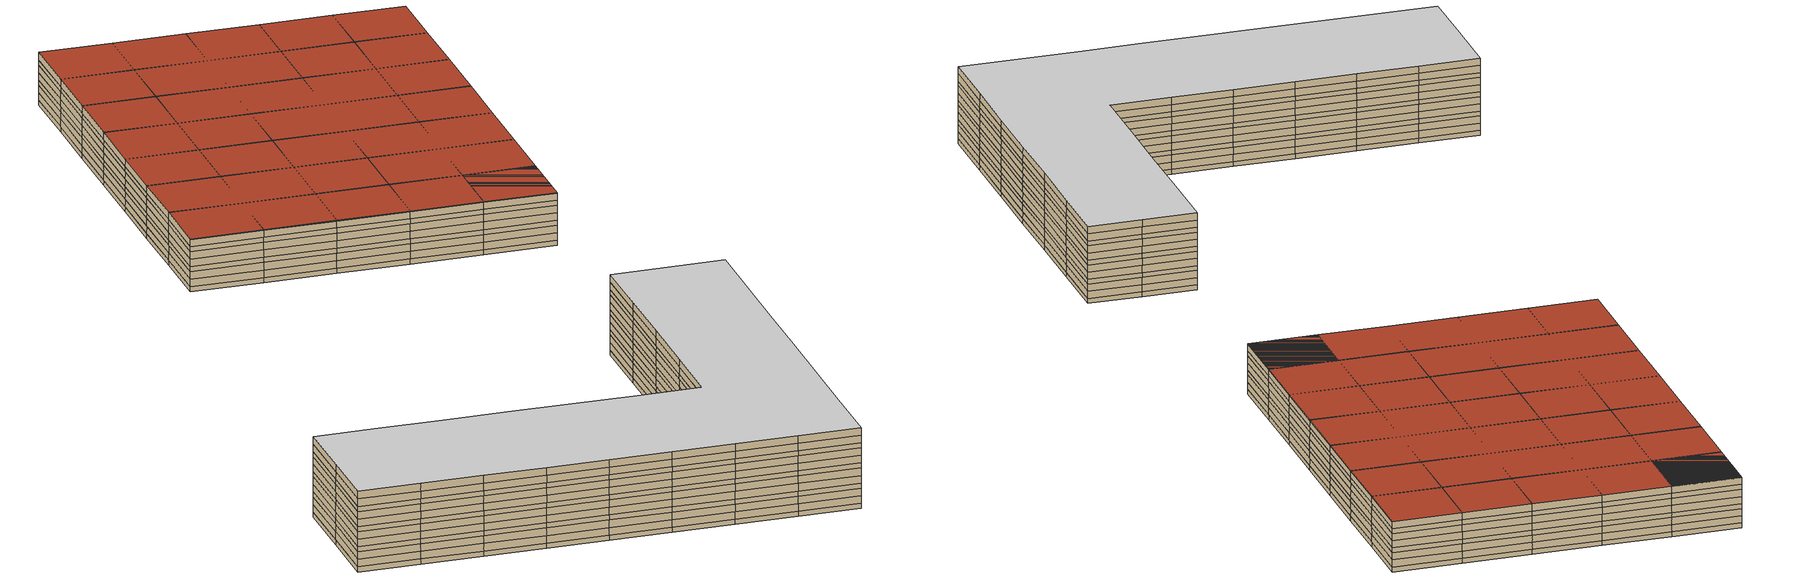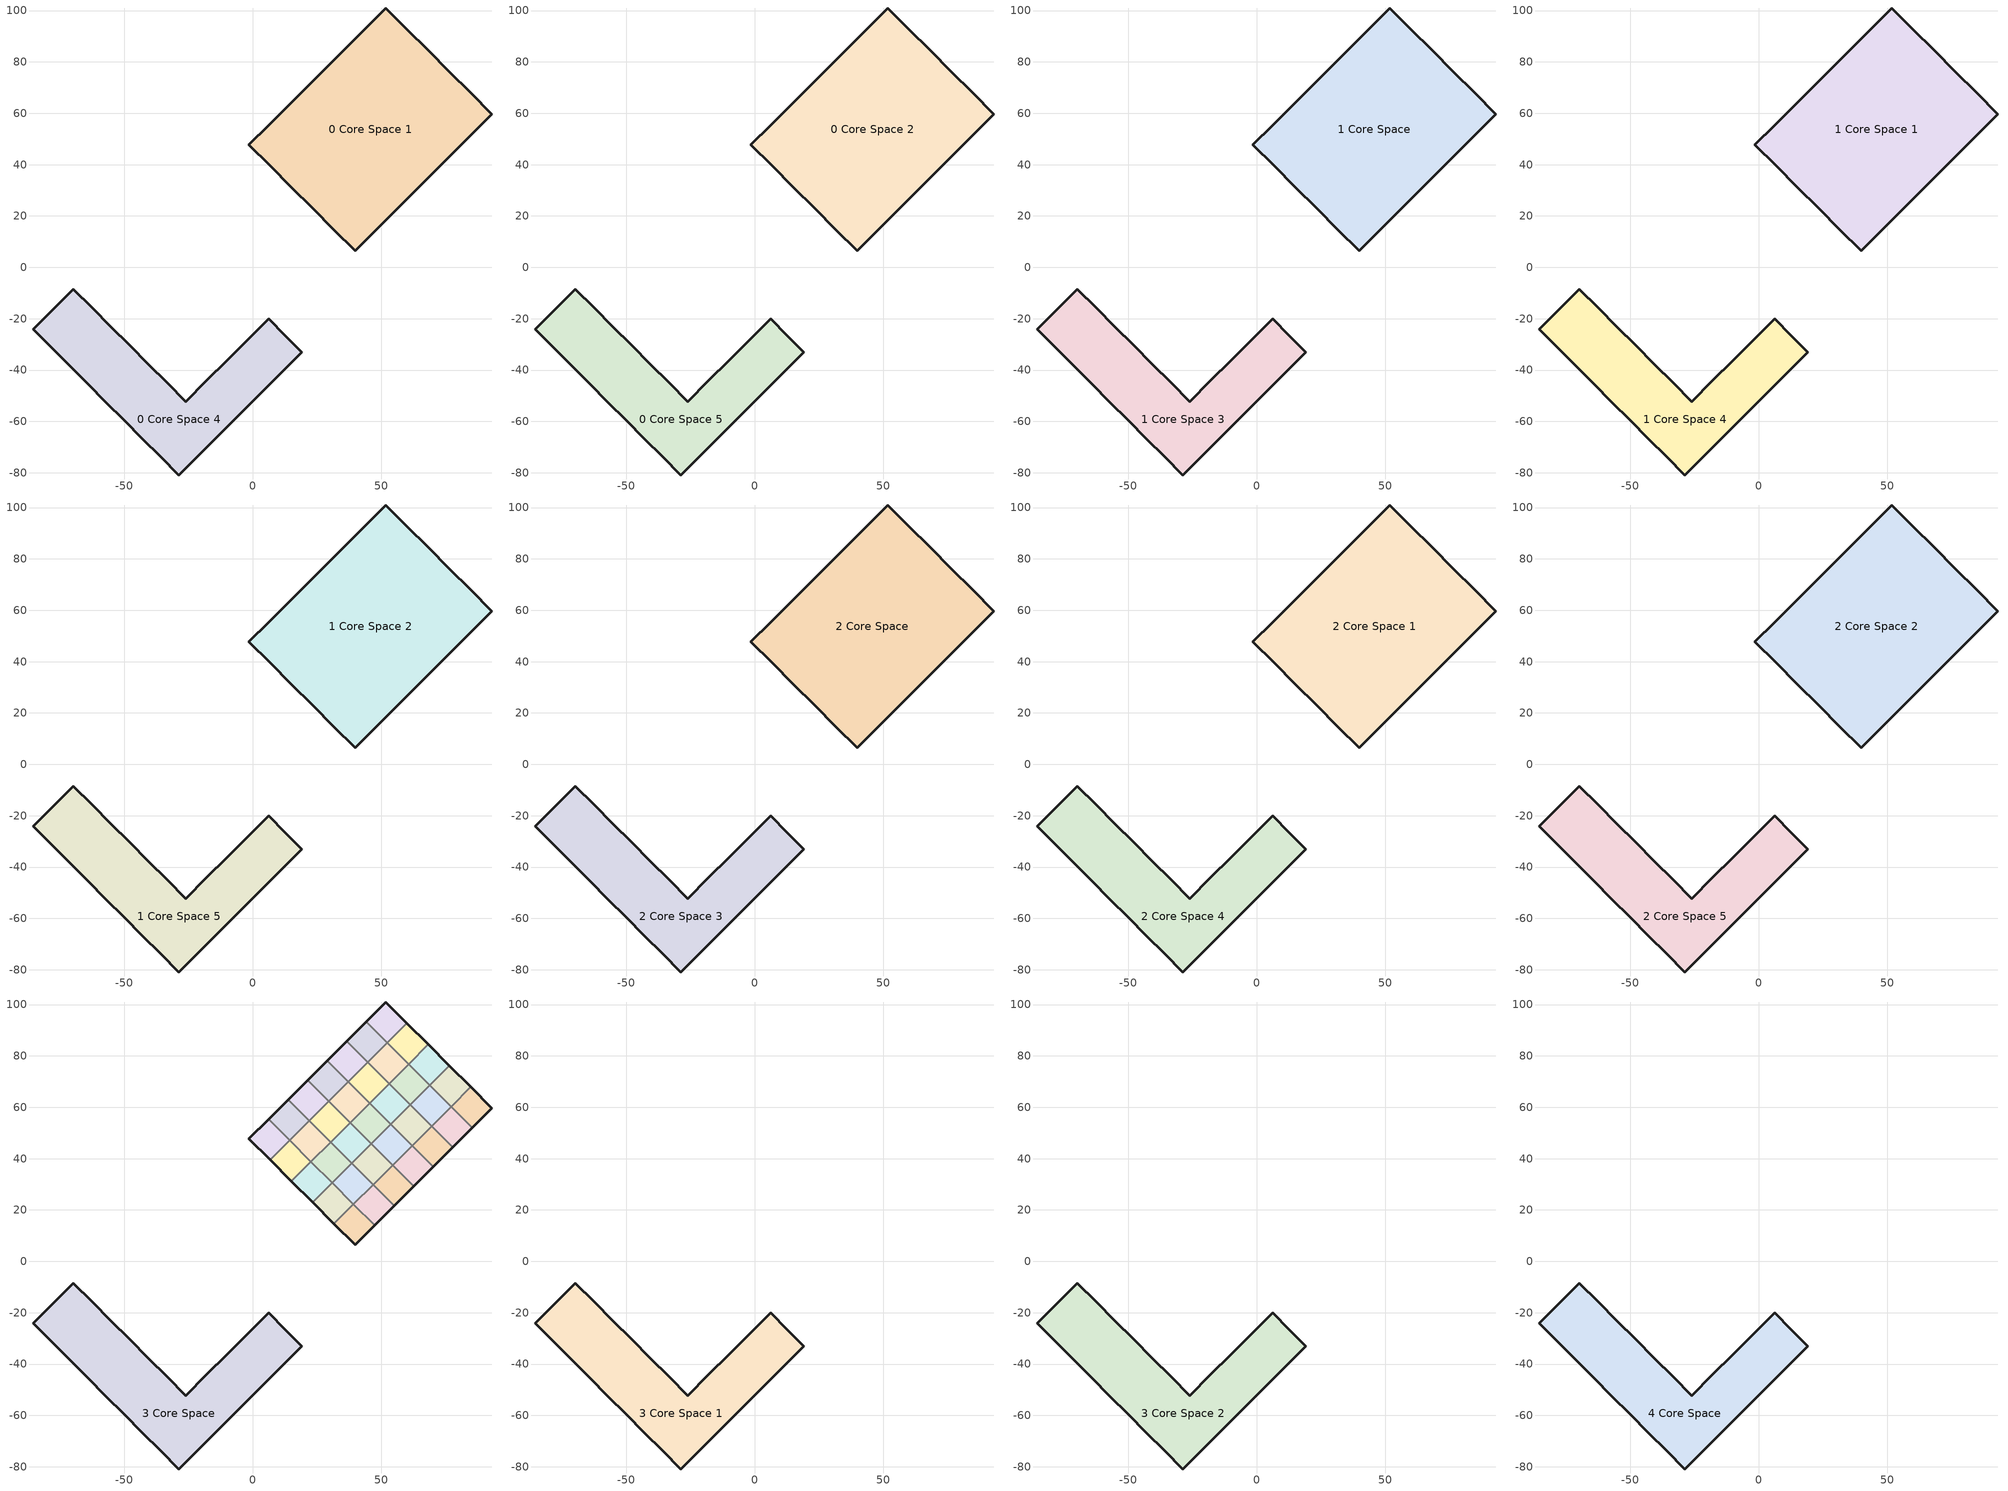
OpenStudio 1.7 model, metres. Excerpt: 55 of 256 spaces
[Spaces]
0 Core Space 1
 floor to 0 Core Space: 51.72,101 60,92.72 68.27,84.45 76.55,76.17 84.82,67.9 93.1,59.62 85.49,52.02 77.89,44.41 70.28,36.81 62.68,29.2 55.07,21.6 47.47,13.99 39.86,6.39 31.59,14.66 23.31,22.93 15.04,31.21 6.76,39.48 -1.51,47.76 6.09,55.36 13.7,62.97 21.3,70.57 28.91,78.18 36.51,85.79 44.12,93.39 z1.25
 wall outside: 60,92.72 51.72,101 44.12,93.39 36.51,85.79 28.91,78.18 21.3,70.57 13.7,62.97 6.09,55.36 -1.51,47.76 6.76,39.48 15.04,31.21 23.31,22.93 31.59,14.66 39.86,6.39 47.47,13.99 55.07,21.6 62.68,29.2 70.28,36.81 77.89,44.41 85.49,52.02 93.1,59.62 84.82,67.9 76.55,76.17 68.27,84.45 60,92.72 z1.25:2.08
0 Core Space 4
 floor to 0 Core Space 3: -85.59,-24.13 -77.77,-16.3 -69.94,-8.48 -62.64,-15.79 -55.33,-23.09 -48.03,-30.4 -40.72,-37.7 -33.42,-45.01 -26.11,-52.31 -18.06,-44.26 -10,-36.21 -1.95,-28.15 6.1,-20.1 12.57,-26.57 19.03,-33.03 11.05,-41.01 3.08,-48.98 -4.9,-56.96 -12.87,-64.94 -20.85,-72.91 -28.83,-80.89 -35.92,-73.79 -43.02,-66.7 -50.11,-59.6 -57.21,-52.51 -64.3,-45.41 -71.4,-38.32 -78.49,-31.22 z1.25
 wall outside: -77.77,-16.3 -85.59,-24.13 -78.49,-31.22 -71.4,-38.32 -64.3,-45.41 -57.21,-52.51 -50.11,-59.6 -43.02,-66.7 -35.92,-73.79 -28.83,-80.89 -20.85,-72.91 -12.87,-64.94 -4.9,-56.96 3.08,-48.98 11.05,-41.01 19.03,-33.03 12.57,-26.57 6.1,-20.1 -1.95,-28.15 -10,-36.21 -18.06,-44.26 -26.11,-52.31 -33.42,-45.01 -40.72,-37.7 -48.03,-30.4 -55.33,-23.09 -62.64,-15.79 -69.94,-8.48 -77.77,-16.3 z1.25:2.08
0 Core Space 2
 floor to 0 Core Space 1: 51.72,101 60,92.72 68.27,84.45 76.55,76.17 84.82,67.9 93.1,59.62 85.49,52.02 77.89,44.41 70.28,36.81 62.68,29.2 55.07,21.6 47.47,13.99 39.86,6.39 31.59,14.66 23.31,22.93 15.04,31.21 6.76,39.48 -1.51,47.76 6.09,55.36 13.7,62.97 21.3,70.57 28.91,78.18 36.51,85.79 44.12,93.39 z2.08
 wall outside: 60,92.72 51.72,101 44.12,93.39 36.51,85.79 28.91,78.18 21.3,70.57 13.7,62.97 6.09,55.36 -1.51,47.76 6.76,39.48 15.04,31.21 23.31,22.93 31.59,14.66 39.86,6.39 47.47,13.99 55.07,21.6 62.68,29.2 70.28,36.81 77.89,44.41 85.49,52.02 93.1,59.62 84.82,67.9 76.55,76.17 68.27,84.45 60,92.72 z2.08:3.33
0 Core Space 5
 floor to 0 Core Space 4: -85.59,-24.13 -77.77,-16.3 -69.94,-8.48 -62.64,-15.79 -55.33,-23.09 -48.03,-30.4 -40.72,-37.7 -33.42,-45.01 -26.11,-52.31 -18.06,-44.26 -10,-36.21 -1.95,-28.15 6.1,-20.1 12.57,-26.57 19.03,-33.03 11.05,-41.01 3.08,-48.98 -4.9,-56.96 -12.87,-64.94 -20.85,-72.91 -28.83,-80.89 -35.92,-73.79 -43.02,-66.7 -50.11,-59.6 -57.21,-52.51 -64.3,-45.41 -71.4,-38.32 -78.49,-31.22 z2.08
 wall outside: -77.77,-16.3 -85.59,-24.13 -78.49,-31.22 -71.4,-38.32 -64.3,-45.41 -57.21,-52.51 -50.11,-59.6 -43.02,-66.7 -35.92,-73.79 -28.83,-80.89 -20.85,-72.91 -12.87,-64.94 -4.9,-56.96 3.08,-48.98 11.05,-41.01 19.03,-33.03 12.57,-26.57 6.1,-20.1 -1.95,-28.15 -10,-36.21 -18.06,-44.26 -26.11,-52.31 -33.42,-45.01 -40.72,-37.7 -48.03,-30.4 -55.33,-23.09 -62.64,-15.79 -69.94,-8.48 -77.77,-16.3 z2.08:3.33
1 Core Space
 floor to 0 Core Space 2: 51.72,101 60,92.72 68.27,84.45 76.55,76.17 84.82,67.9 93.1,59.62 85.49,52.02 77.89,44.41 70.28,36.81 62.68,29.2 55.07,21.6 47.47,13.99 39.86,6.39 31.59,14.66 23.31,22.93 15.04,31.21 6.76,39.48 -1.51,47.76 6.09,55.36 13.7,62.97 21.3,70.57 28.91,78.18 36.51,85.79 44.12,93.39 z3.33
 wall outside: 60,92.72 51.72,101 44.12,93.39 36.51,85.79 28.91,78.18 21.3,70.57 13.7,62.97 6.09,55.36 -1.51,47.76 6.76,39.48 15.04,31.21 23.31,22.93 31.59,14.66 39.86,6.39 47.47,13.99 55.07,21.6 62.68,29.2 70.28,36.81 77.89,44.41 85.49,52.02 93.1,59.62 84.82,67.9 76.55,76.17 68.27,84.45 60,92.72 z3.33:4.58
1 Core Space 3
 floor to 0 Core Space 5: -85.59,-24.13 -77.77,-16.3 -69.94,-8.48 -62.64,-15.79 -55.33,-23.09 -48.03,-30.4 -40.72,-37.7 -33.42,-45.01 -26.11,-52.31 -18.06,-44.26 -10,-36.21 -1.95,-28.15 6.1,-20.1 12.57,-26.57 19.03,-33.03 11.05,-41.01 3.08,-48.98 -4.9,-56.96 -12.87,-64.94 -20.85,-72.91 -28.83,-80.89 -35.92,-73.79 -43.02,-66.7 -50.11,-59.6 -57.21,-52.51 -64.3,-45.41 -71.4,-38.32 -78.49,-31.22 z3.33
 wall outside: -77.77,-16.3 -85.59,-24.13 -78.49,-31.22 -71.4,-38.32 -64.3,-45.41 -57.21,-52.51 -50.11,-59.6 -43.02,-66.7 -35.92,-73.79 -28.83,-80.89 -20.85,-72.91 -12.87,-64.94 -4.9,-56.96 3.08,-48.98 11.05,-41.01 19.03,-33.03 12.57,-26.57 6.1,-20.1 -1.95,-28.15 -10,-36.21 -18.06,-44.26 -26.11,-52.31 -33.42,-45.01 -40.72,-37.7 -48.03,-30.4 -55.33,-23.09 -62.64,-15.79 -69.94,-8.48 -77.77,-16.3 z3.33:4.58
1 Core Space 1
 floor to 1 Core Space: 51.72,101 60,92.72 68.27,84.45 76.55,76.17 84.82,67.9 93.1,59.62 85.49,52.02 77.89,44.41 70.28,36.81 62.68,29.2 55.07,21.6 47.47,13.99 39.86,6.39 31.59,14.66 23.31,22.93 15.04,31.21 6.76,39.48 -1.51,47.76 6.09,55.36 13.7,62.97 21.3,70.57 28.91,78.18 36.51,85.79 44.12,93.39 z4.58
 wall outside: 60,92.72 51.72,101 44.12,93.39 36.51,85.79 28.91,78.18 21.3,70.57 13.7,62.97 6.09,55.36 -1.51,47.76 6.76,39.48 15.04,31.21 23.31,22.93 31.59,14.66 39.86,6.39 47.47,13.99 55.07,21.6 62.68,29.2 70.28,36.81 77.89,44.41 85.49,52.02 93.1,59.62 84.82,67.9 76.55,76.17 68.27,84.45 60,92.72 z4.58:5.41
1 Core Space 4
 floor to 1 Core Space 3: -85.59,-24.13 -77.77,-16.3 -69.94,-8.48 -62.64,-15.79 -55.33,-23.09 -48.03,-30.4 -40.72,-37.7 -33.42,-45.01 -26.11,-52.31 -18.06,-44.26 -10,-36.21 -1.95,-28.15 6.1,-20.1 12.57,-26.57 19.03,-33.03 11.05,-41.01 3.08,-48.98 -4.9,-56.96 -12.87,-64.94 -20.85,-72.91 -28.83,-80.89 -35.92,-73.79 -43.02,-66.7 -50.11,-59.6 -57.21,-52.51 -64.3,-45.41 -71.4,-38.32 -78.49,-31.22 z4.58
 wall outside: -77.77,-16.3 -85.59,-24.13 -78.49,-31.22 -71.4,-38.32 -64.3,-45.41 -57.21,-52.51 -50.11,-59.6 -43.02,-66.7 -35.92,-73.79 -28.83,-80.89 -20.85,-72.91 -12.87,-64.94 -4.9,-56.96 3.08,-48.98 11.05,-41.01 19.03,-33.03 12.57,-26.57 6.1,-20.1 -1.95,-28.15 -10,-36.21 -18.06,-44.26 -26.11,-52.31 -33.42,-45.01 -40.72,-37.7 -48.03,-30.4 -55.33,-23.09 -62.64,-15.79 -69.94,-8.48 -77.77,-16.3 z4.58:5.41
1 Core Space 2
 floor to 1 Core Space 1: 51.72,101 60,92.72 68.27,84.45 76.55,76.17 84.82,67.9 93.1,59.62 85.49,52.02 77.89,44.41 70.28,36.81 62.68,29.2 55.07,21.6 47.47,13.99 39.86,6.39 31.59,14.66 23.31,22.93 15.04,31.21 6.76,39.48 -1.51,47.76 6.09,55.36 13.7,62.97 21.3,70.57 28.91,78.18 36.51,85.79 44.12,93.39 z5.41
 wall outside: 60,92.72 51.72,101 44.12,93.39 36.51,85.79 28.91,78.18 21.3,70.57 13.7,62.97 6.09,55.36 -1.51,47.76 6.76,39.48 15.04,31.21 23.31,22.93 31.59,14.66 39.86,6.39 47.47,13.99 55.07,21.6 62.68,29.2 70.28,36.81 77.89,44.41 85.49,52.02 93.1,59.62 84.82,67.9 76.55,76.17 68.27,84.45 60,92.72 z5.41:6.66
1 Core Space 5
 floor to 1 Core Space 4: -85.59,-24.13 -77.77,-16.3 -69.94,-8.48 -62.64,-15.79 -55.33,-23.09 -48.03,-30.4 -40.72,-37.7 -33.42,-45.01 -26.11,-52.31 -18.06,-44.26 -10,-36.21 -1.95,-28.15 6.1,-20.1 12.57,-26.57 19.03,-33.03 11.05,-41.01 3.08,-48.98 -4.9,-56.96 -12.87,-64.94 -20.85,-72.91 -28.83,-80.89 -35.92,-73.79 -43.02,-66.7 -50.11,-59.6 -57.21,-52.51 -64.3,-45.41 -71.4,-38.32 -78.49,-31.22 z5.41
 wall outside: -77.77,-16.3 -85.59,-24.13 -78.49,-31.22 -71.4,-38.32 -64.3,-45.41 -57.21,-52.51 -50.11,-59.6 -43.02,-66.7 -35.92,-73.79 -28.83,-80.89 -20.85,-72.91 -12.87,-64.94 -4.9,-56.96 3.08,-48.98 11.05,-41.01 19.03,-33.03 12.57,-26.57 6.1,-20.1 -1.95,-28.15 -10,-36.21 -18.06,-44.26 -26.11,-52.31 -33.42,-45.01 -40.72,-37.7 -48.03,-30.4 -55.33,-23.09 -62.64,-15.79 -69.94,-8.48 -77.77,-16.3 z5.41:6.66
2 Core Space
 floor to 1 Core Space 2: 51.72,101 60,92.72 68.27,84.45 76.55,76.17 84.82,67.9 93.1,59.62 85.49,52.02 77.89,44.41 70.28,36.81 62.68,29.2 55.07,21.6 47.47,13.99 39.86,6.39 31.59,14.66 23.31,22.93 15.04,31.21 6.76,39.48 -1.51,47.76 6.09,55.36 13.7,62.97 21.3,70.57 28.91,78.18 36.51,85.79 44.12,93.39 z6.66
 wall outside: 60,92.72 51.72,101 44.12,93.39 36.51,85.79 28.91,78.18 21.3,70.57 13.7,62.97 6.09,55.36 -1.51,47.76 6.76,39.48 15.04,31.21 23.31,22.93 31.59,14.66 39.86,6.39 47.47,13.99 55.07,21.6 62.68,29.2 70.28,36.81 77.89,44.41 85.49,52.02 93.1,59.62 84.82,67.9 76.55,76.17 68.27,84.45 60,92.72 z6.66:7.91
2 Core Space 3
 floor to 1 Core Space 5: -85.59,-24.13 -77.77,-16.3 -69.94,-8.48 -62.64,-15.79 -55.33,-23.09 -48.03,-30.4 -40.72,-37.7 -33.42,-45.01 -26.11,-52.31 -18.06,-44.26 -10,-36.21 -1.95,-28.15 6.1,-20.1 12.57,-26.57 19.03,-33.03 11.05,-41.01 3.08,-48.98 -4.9,-56.96 -12.87,-64.94 -20.85,-72.91 -28.83,-80.89 -35.92,-73.79 -43.02,-66.7 -50.11,-59.6 -57.21,-52.51 -64.3,-45.41 -71.4,-38.32 -78.49,-31.22 z6.66
 wall outside: -77.77,-16.3 -85.59,-24.13 -78.49,-31.22 -71.4,-38.32 -64.3,-45.41 -57.21,-52.51 -50.11,-59.6 -43.02,-66.7 -35.92,-73.79 -28.83,-80.89 -20.85,-72.91 -12.87,-64.94 -4.9,-56.96 3.08,-48.98 11.05,-41.01 19.03,-33.03 12.57,-26.57 6.1,-20.1 -1.95,-28.15 -10,-36.21 -18.06,-44.26 -26.11,-52.31 -33.42,-45.01 -40.72,-37.7 -48.03,-30.4 -55.33,-23.09 -62.64,-15.79 -69.94,-8.48 -77.77,-16.3 z6.66:7.91
2 Core Space 1
 floor to 2 Core Space: 51.72,101 60,92.72 68.27,84.45 76.55,76.17 84.82,67.9 93.1,59.62 85.49,52.02 77.89,44.41 70.28,36.81 62.68,29.2 55.07,21.6 47.47,13.99 39.86,6.39 31.59,14.66 23.31,22.93 15.04,31.21 6.76,39.48 -1.51,47.76 6.09,55.36 13.7,62.97 21.3,70.57 28.91,78.18 36.51,85.79 44.12,93.39 z7.91
 wall outside: 60,92.72 51.72,101 44.12,93.39 36.51,85.79 28.91,78.18 21.3,70.57 13.7,62.97 6.09,55.36 -1.51,47.76 6.76,39.48 15.04,31.21 23.31,22.93 31.59,14.66 39.86,6.39 47.47,13.99 55.07,21.6 62.68,29.2 70.28,36.81 77.89,44.41 85.49,52.02 93.1,59.62 84.82,67.9 76.55,76.17 68.27,84.45 60,92.72 z7.91:8.74
2 Core Space 4
 floor to 2 Core Space 3: -85.59,-24.13 -77.77,-16.3 -69.94,-8.48 -62.64,-15.79 -55.33,-23.09 -48.03,-30.4 -40.72,-37.7 -33.42,-45.01 -26.11,-52.31 -18.06,-44.26 -10,-36.21 -1.95,-28.15 6.1,-20.1 12.57,-26.57 19.03,-33.03 11.05,-41.01 3.08,-48.98 -4.9,-56.96 -12.87,-64.94 -20.85,-72.91 -28.83,-80.89 -35.92,-73.79 -43.02,-66.7 -50.11,-59.6 -57.21,-52.51 -64.3,-45.41 -71.4,-38.32 -78.49,-31.22 z7.91
 wall outside: -77.77,-16.3 -85.59,-24.13 -78.49,-31.22 -71.4,-38.32 -64.3,-45.41 -57.21,-52.51 -50.11,-59.6 -43.02,-66.7 -35.92,-73.79 -28.83,-80.89 -20.85,-72.91 -12.87,-64.94 -4.9,-56.96 3.08,-48.98 11.05,-41.01 19.03,-33.03 12.57,-26.57 6.1,-20.1 -1.95,-28.15 -10,-36.21 -18.06,-44.26 -26.11,-52.31 -33.42,-45.01 -40.72,-37.7 -48.03,-30.4 -55.33,-23.09 -62.64,-15.79 -69.94,-8.48 -77.77,-16.3 z7.91:8.74
2 Core Space 2
 floor to 2 Core Space 1: 51.72,101 60,92.72 68.27,84.45 76.55,76.17 84.82,67.9 93.1,59.62 85.49,52.02 77.89,44.41 70.28,36.81 62.68,29.2 55.07,21.6 47.47,13.99 39.86,6.39 31.59,14.66 23.31,22.93 15.04,31.21 6.76,39.48 -1.51,47.76 6.09,55.36 13.7,62.97 21.3,70.57 28.91,78.18 36.51,85.79 44.12,93.39 z8.74
 wall outside: 60,92.72 51.72,101 44.12,93.39 36.51,85.79 28.91,78.18 21.3,70.57 13.7,62.97 6.09,55.36 -1.51,47.76 6.76,39.48 15.04,31.21 23.31,22.93 31.59,14.66 39.86,6.39 47.47,13.99 55.07,21.6 62.68,29.2 70.28,36.81 77.89,44.41 85.49,52.02 93.1,59.62 84.82,67.9 76.55,76.17 68.27,84.45 60,92.72 z8.74:9.99
 roof outside: 44.12,93.39 36.51,85.79 28.91,78.18 21.3,70.57 13.7,62.97 6.09,55.36 -1.51,47.76 6.76,39.48 15.04,31.21 23.31,22.93 31.59,14.66 39.86,6.39 47.47,13.99 55.07,21.6 62.68,29.2 70.28,36.81 77.89,44.41 85.49,52.02 93.1,59.62 84.82,67.9 76.55,76.17 68.27,84.45 60,92.72 51.72,101 z9.99
2 Core Space 5
 floor to 2 Core Space 4: -85.59,-24.13 -77.77,-16.3 -69.94,-8.48 -62.64,-15.79 -55.33,-23.09 -48.03,-30.4 -40.72,-37.7 -33.42,-45.01 -26.11,-52.31 -18.06,-44.26 -10,-36.21 -1.95,-28.15 6.1,-20.1 12.57,-26.57 19.03,-33.03 11.05,-41.01 3.08,-48.98 -4.9,-56.96 -12.87,-64.94 -20.85,-72.91 -28.83,-80.89 -35.92,-73.79 -43.02,-66.7 -50.11,-59.6 -57.21,-52.51 -64.3,-45.41 -71.4,-38.32 -78.49,-31.22 z8.74
 wall outside: -77.77,-16.3 -85.59,-24.13 -78.49,-31.22 -71.4,-38.32 -64.3,-45.41 -57.21,-52.51 -50.11,-59.6 -43.02,-66.7 -35.92,-73.79 -28.83,-80.89 -20.85,-72.91 -12.87,-64.94 -4.9,-56.96 3.08,-48.98 11.05,-41.01 19.03,-33.03 12.57,-26.57 6.1,-20.1 -1.95,-28.15 -10,-36.21 -18.06,-44.26 -26.11,-52.31 -33.42,-45.01 -40.72,-37.7 -48.03,-30.4 -55.33,-23.09 -62.64,-15.79 -69.94,-8.48 -77.77,-16.3 z8.74:9.99
Roof
 floor ground: 51.72,101 60,92.72 52.39,85.12 44.12,93.39 z9.89
 wall outside: 60,92.72 51.72,101 44.12,93.39 z9.89:9.99
 wall to Roof 1: 52.39,85.12 60,92.72 z9.89:9.99
 wall to Roof 5: 44.12,93.39 52.39,85.12 z9.89:9.99
 roof outside: 44.12,93.39 52.39,85.12 60,92.72 51.72,101 z9.99
Roof 1
 floor ground: 60,92.72 68.27,84.45 60.67,76.84 52.39,85.12 z9.89
 wall outside: 68.27,84.45 60,92.72 z9.89:9.99
 wall to Roof 2: 60.67,76.84 68.27,84.45 z9.89:9.99
 wall to Roof 6: 52.39,85.12 60.67,76.84 z9.89:9.99
 roof outside: 52.39,85.12 60.67,76.84 68.27,84.45 60,92.72 z9.99
Roof 2
 floor ground: 68.27,84.45 76.55,76.17 68.94,68.57 60.67,76.84 z9.89
 wall outside: 76.55,76.17 68.27,84.45 z9.89:9.99
 wall to Roof 3: 68.94,68.57 76.55,76.17 z9.89:9.99
 wall to Roof 7: 60.67,76.84 68.94,68.57 z9.89:9.99
 roof outside: 60.67,76.84 68.94,68.57 76.55,76.17 68.27,84.45 z9.99
Roof 3
 floor ground: 76.55,76.17 84.82,67.9 77.22,60.29 68.94,68.57 z9.89
 wall outside: 84.82,67.9 76.55,76.17 z9.89:9.99
 wall to Roof 4: 77.22,60.29 84.82,67.9 z9.89:9.99
 wall to Roof 8: 68.94,68.57 77.22,60.29 z9.89:9.99
 roof outside: 68.94,68.57 77.22,60.29 84.82,67.9 76.55,76.17 z9.99
Roof 4
 floor ground: 84.82,67.9 93.1,59.62 85.49,52.02 77.22,60.29 z9.89
 wall outside: 85.49,52.02 93.1,59.62 84.82,67.9 z9.89:9.99
 wall to Roof 9: 77.22,60.29 85.49,52.02 z9.89:9.99
 roof outside: 77.22,60.29 85.49,52.02 93.1,59.62 84.82,67.9 z9.99
Roof 5
 floor ground: 44.12,93.39 52.39,85.12 44.79,77.51 36.51,85.79 z9.89
 wall outside: 44.12,93.39 36.51,85.79 z9.89:9.99
 wall to Roof 6: 44.79,77.51 52.39,85.12 z9.89:9.99
 wall to Roof 10: 36.51,85.79 44.79,77.51 z9.89:9.99
 roof outside: 36.51,85.79 44.79,77.51 52.39,85.12 44.12,93.39 z9.99
Roof 6
 floor ground: 52.39,85.12 60.67,76.84 53.06,69.24 44.79,77.51 z9.89
 wall to Roof 7: 53.06,69.24 60.67,76.84 z9.89:9.99
 wall to Roof 11: 44.79,77.51 53.06,69.24 z9.89:9.99
 roof outside: 44.79,77.51 53.06,69.24 60.67,76.84 52.39,85.12 z9.99
Roof 7
 floor ground: 60.67,76.84 68.94,68.57 61.34,60.96 53.06,69.24 z9.89
 wall to Roof 8: 61.34,60.96 68.94,68.57 z9.89:9.99
 wall to Roof 12: 53.06,69.24 61.34,60.96 z9.89:9.99
 roof outside: 53.06,69.24 61.34,60.96 68.94,68.57 60.67,76.84 z9.99
Roof 8
 floor ground: 68.94,68.57 77.22,60.29 69.61,52.69 61.34,60.96 z9.89
 wall to Roof 9: 69.61,52.69 77.22,60.29 z9.89:9.99
 wall to Roof 13: 61.34,60.96 69.61,52.69 z9.89:9.99
 roof outside: 61.34,60.96 69.61,52.69 77.22,60.29 68.94,68.57 z9.99
Roof 9
 floor ground: 77.22,60.29 85.49,52.02 77.89,44.41 69.61,52.69 z9.89
 wall outside: 77.89,44.41 85.49,52.02 z9.89:9.99
 wall to Roof 14: 69.61,52.69 77.89,44.41 z9.89:9.99
 roof outside: 69.61,52.69 77.89,44.41 85.49,52.02 77.22,60.29 z9.99
Roof 10
 floor ground: 36.51,85.79 44.79,77.51 37.18,69.91 28.91,78.18 z9.89
 wall outside: 36.51,85.79 28.91,78.18 z9.89:9.99
 wall to Roof 11: 37.18,69.91 44.79,77.51 z9.89:9.99
 wall to Roof 15: 28.91,78.18 37.18,69.91 z9.89:9.99
 roof outside: 28.91,78.18 37.18,69.91 44.79,77.51 36.51,85.79 z9.99
Roof 11
 floor ground: 44.79,77.51 53.06,69.24 45.46,61.63 37.18,69.91 z9.89
 wall to Roof 12: 45.46,61.63 53.06,69.24 z9.89:9.99
 wall to Roof 16: 37.18,69.91 45.46,61.63 z9.89:9.99
 roof outside: 37.18,69.91 45.46,61.63 53.06,69.24 44.79,77.51 z9.99
Roof 12
 floor ground: 53.06,69.24 61.34,60.96 53.73,53.36 45.46,61.63 z9.89
 wall to Roof 13: 53.73,53.36 61.34,60.96 z9.89:9.99
 wall to Roof 17: 45.46,61.63 53.73,53.36 z9.89:9.99
 roof outside: 45.46,61.63 53.73,53.36 61.34,60.96 53.06,69.24 z9.99
Roof 13
 floor ground: 61.34,60.96 69.61,52.69 62.01,45.08 53.73,53.36 z9.89
 wall to Roof 14: 62.01,45.08 69.61,52.69 z9.89:9.99
 wall to Roof 18: 53.73,53.36 62.01,45.08 z9.89:9.99
 roof outside: 53.73,53.36 62.01,45.08 69.61,52.69 61.34,60.96 z9.99
Roof 14
 floor ground: 69.61,52.69 77.89,44.41 70.28,36.81 62.01,45.08 z9.89
 wall outside: 70.28,36.81 77.89,44.41 z9.89:9.99
 wall to Roof 19: 62.01,45.08 70.28,36.81 z9.89:9.99
 roof outside: 62.01,45.08 70.28,36.81 77.89,44.41 69.61,52.69 z9.99
Roof 15
 floor ground: 28.91,78.18 37.18,69.91 29.58,62.3 21.3,70.57 z9.89
 wall outside: 28.91,78.18 21.3,70.57 z9.89:9.99
 wall to Roof 16: 29.58,62.3 37.18,69.91 z9.89:9.99
 wall to Roof 20: 21.3,70.57 29.58,62.3 z9.89:9.99
 roof outside: 21.3,70.57 29.58,62.3 37.18,69.91 28.91,78.18 z9.99
Roof 16
 floor ground: 37.18,69.91 45.46,61.63 37.85,54.03 29.58,62.3 z9.89
 wall to Roof 17: 37.85,54.03 45.46,61.63 z9.89:9.99
 wall to Roof 21: 29.58,62.3 37.85,54.03 z9.89:9.99
 roof outside: 29.58,62.3 37.85,54.03 45.46,61.63 37.18,69.91 z9.99
Roof 17
 floor ground: 45.46,61.63 53.73,53.36 46.13,45.75 37.85,54.03 z9.89
 wall to Roof 18: 46.13,45.75 53.73,53.36 z9.89:9.99
 wall to Roof 22: 37.85,54.03 46.13,45.75 z9.89:9.99
 roof outside: 37.85,54.03 46.13,45.75 53.73,53.36 45.46,61.63 z9.99
Roof 18
 floor ground: 53.73,53.36 62.01,45.08 54.4,37.48 46.13,45.75 z9.89
 wall to Roof 19: 54.4,37.48 62.01,45.08 z9.89:9.99
 wall to Roof 23: 46.13,45.75 54.4,37.48 z9.89:9.99
 roof outside: 46.13,45.75 54.4,37.48 62.01,45.08 53.73,53.36 z9.99
Roof 19
 floor ground: 62.01,45.08 70.28,36.81 62.68,29.2 54.4,37.48 z9.89
 wall outside: 62.68,29.2 70.28,36.81 z9.89:9.99
 wall to Roof 24: 54.4,37.48 62.68,29.2 z9.89:9.99
 roof outside: 54.4,37.48 62.68,29.2 70.28,36.81 62.01,45.08 z9.99
Roof 20
 floor ground: 21.3,70.57 29.58,62.3 21.97,54.69 13.7,62.97 z9.89
 wall outside: 21.3,70.57 13.7,62.97 z9.89:9.99
 wall to Roof 21: 21.97,54.69 29.58,62.3 z9.89:9.99
 wall to Roof 25: 13.7,62.97 21.97,54.69 z9.89:9.99
 roof outside: 13.7,62.97 21.97,54.69 29.58,62.3 21.3,70.57 z9.99
Roof 21
 floor ground: 29.58,62.3 37.85,54.03 30.25,46.42 21.97,54.69 z9.89
 wall to Roof 22: 30.25,46.42 37.85,54.03 z9.89:9.99
 wall to Roof 26: 21.97,54.69 30.25,46.42 z9.89:9.99
 roof outside: 21.97,54.69 30.25,46.42 37.85,54.03 29.58,62.3 z9.99
Roof 22
 floor ground: 37.85,54.03 46.13,45.75 38.52,38.15 30.25,46.42 z9.89
 wall to Roof 23: 38.52,38.15 46.13,45.75 z9.89:9.99
 wall to Roof 27: 30.25,46.42 38.52,38.15 z9.89:9.99
 roof outside: 30.25,46.42 38.52,38.15 46.13,45.75 37.85,54.03 z9.99
Roof 23
 floor ground: 46.13,45.75 54.4,37.48 46.8,29.87 38.52,38.15 z9.89
 wall to Roof 24: 46.8,29.87 54.4,37.48 z9.89:9.99
 wall to Roof 28: 38.52,38.15 46.8,29.87 z9.89:9.99
 roof outside: 38.52,38.15 46.8,29.87 54.4,37.48 46.13,45.75 z9.99
Roof 24
 floor ground: 54.4,37.48 62.68,29.2 55.07,21.6 46.8,29.87 z9.89
 wall outside: 55.07,21.6 62.68,29.2 z9.89:9.99
 wall to Roof 29: 46.8,29.87 55.07,21.6 z9.89:9.99
 roof outside: 46.8,29.87 55.07,21.6 62.68,29.2 54.4,37.48 z9.99
Roof 25
 floor ground: 13.7,62.97 21.97,54.69 14.37,47.09 6.09,55.36 z9.89
 wall outside: 13.7,62.97 6.09,55.36 z9.89:9.99
 wall to Roof 26: 14.37,47.09 21.97,54.69 z9.89:9.99
 wall to Roof 30: 6.09,55.36 14.37,47.09 z9.89:9.99
 roof outside: 6.09,55.36 14.37,47.09 21.97,54.69 13.7,62.97 z9.99
Roof 26
 floor ground: 21.97,54.69 30.25,46.42 22.64,38.81 14.37,47.09 z9.89
 wall to Roof 27: 22.64,38.81 30.25,46.42 z9.89:9.99
 wall to Roof 31: 14.37,47.09 22.64,38.81 z9.89:9.99
 roof outside: 14.37,47.09 22.64,38.81 30.25,46.42 21.97,54.69 z9.99
Roof 27
 floor ground: 30.25,46.42 38.52,38.15 30.92,30.54 22.64,38.81 z9.89
 wall to Roof 28: 30.92,30.54 38.52,38.15 z9.89:9.99
 wall to Roof 32: 22.64,38.81 30.92,30.54 z9.89:9.99
 roof outside: 22.64,38.81 30.92,30.54 38.52,38.15 30.25,46.42 z9.99
Roof 28
 floor ground: 38.52,38.15 46.8,29.87 39.19,22.27 30.92,30.54 z9.89
 wall to Roof 29: 39.19,22.27 46.8,29.87 z9.89:9.99
 wall to Roof 33: 30.92,30.54 39.19,22.27 z9.89:9.99
 roof outside: 30.92,30.54 39.19,22.27 46.8,29.87 38.52,38.15 z9.99
Roof 29
 floor ground: 46.8,29.87 55.07,21.6 47.47,13.99 39.19,22.27 z9.89
 wall outside: 47.47,13.99 55.07,21.6 z9.89:9.99
 wall to Roof 34: 39.19,22.27 47.47,13.99 z9.89:9.99
 roof outside: 39.19,22.27 47.47,13.99 55.07,21.6 46.8,29.87 z9.99
Roof 30
 floor ground: 6.09,55.36 14.37,47.09 6.76,39.48 -1.51,47.76 z9.89
 wall outside: 6.09,55.36 -1.51,47.76 6.76,39.48 z9.89:9.99
 wall to Roof 31: 6.76,39.48 14.37,47.09 z9.89:9.99
 roof outside: -1.51,47.76 6.76,39.48 14.37,47.09 6.09,55.36 z9.99
Roof 31
 floor ground: 14.37,47.09 22.64,38.81 15.04,31.21 6.76,39.48 z9.89
 wall outside: 6.76,39.48 15.04,31.21 z9.89:9.99
 wall to Roof 32: 15.04,31.21 22.64,38.81 z9.89:9.99
 roof outside: 6.76,39.48 15.04,31.21 22.64,38.81 14.37,47.09 z9.99
Roof 32
 floor ground: 22.64,38.81 30.92,30.54 23.31,22.93 15.04,31.21 z9.89
 wall outside: 15.04,31.21 23.31,22.93 z9.89:9.99
 wall to Roof 33: 23.31,22.93 30.92,30.54 z9.89:9.99
 roof outside: 15.04,31.21 23.31,22.93 30.92,30.54 22.64,38.81 z9.99
Roof 33
 floor ground: 30.92,30.54 39.19,22.27 31.59,14.66 23.31,22.93 z9.89
 wall outside: 23.31,22.93 31.59,14.66 z9.89:9.99
 wall to Roof 34: 31.59,14.66 39.19,22.27 z9.89:9.99
 roof outside: 23.31,22.93 31.59,14.66 39.19,22.27 30.92,30.54 z9.99
Roof 34
 floor ground: 39.19,22.27 47.47,13.99 39.86,6.39 31.59,14.66 z9.89
 wall outside: 31.59,14.66 39.86,6.39 47.47,13.99 z9.89:9.99
 roof outside: 31.59,14.66 39.86,6.39 47.47,13.99 39.19,22.27 z9.99
3 Core Space
 floor to 2 Core Space 5: -85.59,-24.13 -77.77,-16.3 -69.94,-8.48 -62.64,-15.79 -55.33,-23.09 -48.03,-30.4 -40.72,-37.7 -33.42,-45.01 -26.11,-52.31 -18.06,-44.26 -10,-36.21 -1.95,-28.15 6.1,-20.1 12.57,-26.57 19.03,-33.03 11.05,-41.01 3.08,-48.98 -4.9,-56.96 -12.87,-64.94 -20.85,-72.91 -28.83,-80.89 -35.92,-73.79 -43.02,-66.7 -50.11,-59.6 -57.21,-52.51 -64.3,-45.41 -71.4,-38.32 -78.49,-31.22 z9.99
 wall outside: -77.77,-16.3 -85.59,-24.13 -78.49,-31.22 -71.4,-38.32 -64.3,-45.41 -57.21,-52.51 -50.11,-59.6 -43.02,-66.7 -35.92,-73.79 -28.83,-80.89 -20.85,-72.91 -12.87,-64.94 -4.9,-56.96 3.08,-48.98 11.05,-41.01 19.03,-33.03 12.57,-26.57 6.1,-20.1 -1.95,-28.15 -10,-36.21 -18.06,-44.26 -26.11,-52.31 -33.42,-45.01 -40.72,-37.7 -48.03,-30.4 -55.33,-23.09 -62.64,-15.79 -69.94,-8.48 -77.77,-16.3 z9.99:11.24
3 Core Space 1
 floor to 3 Core Space: -85.59,-24.13 -77.77,-16.3 -69.94,-8.48 -62.64,-15.79 -55.33,-23.09 -48.03,-30.4 -40.72,-37.7 -33.42,-45.01 -26.11,-52.31 -18.06,-44.26 -10,-36.21 -1.95,-28.15 6.1,-20.1 12.57,-26.57 19.03,-33.03 11.05,-41.01 3.08,-48.98 -4.9,-56.96 -12.87,-64.94 -20.85,-72.91 -28.83,-80.89 -35.92,-73.79 -43.02,-66.7 -50.11,-59.6 -57.21,-52.51 -64.3,-45.41 -71.4,-38.32 -78.49,-31.22 z11.24
 wall outside: -77.77,-16.3 -85.59,-24.13 -78.49,-31.22 -71.4,-38.32 -64.3,-45.41 -57.21,-52.51 -50.11,-59.6 -43.02,-66.7 -35.92,-73.79 -28.83,-80.89 -20.85,-72.91 -12.87,-64.94 -4.9,-56.96 3.08,-48.98 11.05,-41.01 19.03,-33.03 12.57,-26.57 6.1,-20.1 -1.95,-28.15 -10,-36.21 -18.06,-44.26 -26.11,-52.31 -33.42,-45.01 -40.72,-37.7 -48.03,-30.4 -55.33,-23.09 -62.64,-15.79 -69.94,-8.48 -77.77,-16.3 z11.24:12.07
3 Core Space 2
 floor to 3 Core Space 1: -85.59,-24.13 -77.77,-16.3 -69.94,-8.48 -62.64,-15.79 -55.33,-23.09 -48.03,-30.4 -40.72,-37.7 -33.42,-45.01 -26.11,-52.31 -18.06,-44.26 -10,-36.21 -1.95,-28.15 6.1,-20.1 12.57,-26.57 19.03,-33.03 11.05,-41.01 3.08,-48.98 -4.9,-56.96 -12.87,-64.94 -20.85,-72.91 -28.83,-80.89 -35.92,-73.79 -43.02,-66.7 -50.11,-59.6 -57.21,-52.51 -64.3,-45.41 -71.4,-38.32 -78.49,-31.22 z12.07
 wall outside: -77.77,-16.3 -85.59,-24.13 -78.49,-31.22 -71.4,-38.32 -64.3,-45.41 -57.21,-52.51 -50.11,-59.6 -43.02,-66.7 -35.92,-73.79 -28.83,-80.89 -20.85,-72.91 -12.87,-64.94 -4.9,-56.96 3.08,-48.98 11.05,-41.01 19.03,-33.03 12.57,-26.57 6.1,-20.1 -1.95,-28.15 -10,-36.21 -18.06,-44.26 -26.11,-52.31 -33.42,-45.01 -40.72,-37.7 -48.03,-30.4 -55.33,-23.09 -62.64,-15.79 -69.94,-8.48 -77.77,-16.3 z12.07:13.32
4 Core Space
 floor to 3 Core Space 2: -85.59,-24.13 -77.77,-16.3 -69.94,-8.48 -62.64,-15.79 -55.33,-23.09 -48.03,-30.4 -40.72,-37.7 -33.42,-45.01 -26.11,-52.31 -18.06,-44.26 -10,-36.21 -1.95,-28.15 6.1,-20.1 12.57,-26.57 19.03,-33.03 11.05,-41.01 3.08,-48.98 -4.9,-56.96 -12.87,-64.94 -20.85,-72.91 -28.83,-80.89 -35.92,-73.79 -43.02,-66.7 -50.11,-59.6 -57.21,-52.51 -64.3,-45.41 -71.4,-38.32 -78.49,-31.22 z13.32
 wall outside: -77.77,-16.3 -85.59,-24.13 -78.49,-31.22 -71.4,-38.32 -64.3,-45.41 -57.21,-52.51 -50.11,-59.6 -43.02,-66.7 -35.92,-73.79 -28.83,-80.89 -20.85,-72.91 -12.87,-64.94 -4.9,-56.96 3.08,-48.98 11.05,-41.01 19.03,-33.03 12.57,-26.57 6.1,-20.1 -1.95,-28.15 -10,-36.21 -18.06,-44.26 -26.11,-52.31 -33.42,-45.01 -40.72,-37.7 -48.03,-30.4 -55.33,-23.09 -62.64,-15.79 -69.94,-8.48 -77.77,-16.3 z13.32:14.57
 ceiling to 4 Core Space 1: -78.49,-31.22 -71.4,-38.32 -64.3,-45.41 -57.21,-52.51 -50.11,-59.6 -43.02,-66.7 -35.92,-73.79 -28.83,-80.89 -20.85,-72.91 -12.87,-64.94 -4.9,-56.96 3.08,-48.98 11.05,-41.01 19.03,-33.03 12.57,-26.57 6.1,-20.1 -1.95,-28.15 -10,-36.21 -18.06,-44.26 -26.11,-52.31 -33.42,-45.01 -40.72,-37.7 -48.03,-30.4 -55.33,-23.09 -62.64,-15.79 -69.94,-8.48 -77.77,-16.3 -85.59,-24.13 z14.57
[Building]
Building 1: North Axis {deg}=0; Default Construction Set=MyConsturction
[Construction]
ASHRAE 90.1-2004 ExtWall Mass ClimateZone 6: 1IN Stucco, 8IN CONCRETE HW RefBldg, Mass NonRes Wall Insulation-1.69, 1/2IN Gypsum
Interior Window: Clear 3mm
Interior Partition: G05 25mm wood
Exterior Door: F08 Metal surface, I01 25mm insulation board
ASHRAE 90.1-2004 ExtWindow ClimateZone 4-6: Fixed Window 3.24/0.39/0.31
[Material] Thermal Absorptance=0.9
Name | Roughness | Thickness {m} | Conductivity {W/m-K} | Density {kg/m3} | Specific Heat {J/kg-K} | Solar Absorptance | Visible Absorptance
1IN Stucco | Smooth | 0.0253 | 0.6918 | 1858 | 837 | 0.92 | 0.92
8IN CONCRETE HW RefBldg | Rough | 0.2032 | 1.311 | 2240 | 836.8 | 0.7 | 0.7
Mass NonRes Wall Insulation-1.69 | MediumRough | 0.0623673 | 0.049 | 265 | 836.8 | 0.7 | 0.7
1/2IN Gypsum | Smooth | 0.0127 | 0.16 | 784.9 | 830 | 0.4 | 0.4
G05 25mm wood | MediumSmooth | 0.0254 | 0.15 | 608 | 1630 | 0.5 | 0.5
F08 Metal surface | Smooth | 0.0008 | 45.28 | 7824 | 500 | 0.7 | 0.7
I01 25mm insulation board | MediumRough | 0.0254 | 0.03 | 43 | 1210 | 0.6 | 0.6
[WindowMaterial:SimpleGlazingSystem]
Fixed Window 3.24/0.39/0.31: U-Factor {W/m2-K}=3.23646; Solar Heat Gain Coefficient=0.39; Visible Transmittance=0.31
[WindowMaterial:Glazing]
Clear 3mm: Optical Data Type=SpectralAverage; Thickness {m}=0.003; Solar Transmittance at Normal Incidence=0.837; Front Side Solar Reflectance at Normal Incidence=0.075; Back Side Solar Reflectance at Normal Incidence=0; Visible Transmittance at Normal Incidence=0.898; Front Side Visible Reflectance at Normal Incidence=0.081; Back Side Visible Reflectance at Normal Incidence=0; Infrared Transmittance at Normal Incidence=0; Front Side Infrared Hemispherical Emissivity=0.84; Back Side Infrared Hemispherical Emissivity=0.84; Conductivity {W/m-K}=0.9; Dirt Correction Factor for Solar and Visible Transmittance=1; Solar Diffusing=No
[DefaultConstructionSet]
MyConsturction: Default Exterior Surface Constructions=Default Surface Constructions 1; Default Interior Surface Constructions=Default Surface Constructions 1; Default Ground Contact Surface Constructions=Default Surface Constructions 1; Default Exterior SubSurface Constructions=Default Sub Surface Constructions 1; Default Interior SubSurface Constructions=Default Sub Surface Constructions 1; Interior Partition Construction=Interior Partition
[DefaultSurfaceConstructions]
Default Surface Constructions 1: Floor Construction=ASHRAE 90.1-2004 ExtWall Mass ClimateZone 6; Wall Construction=ASHRAE 90.1-2004 ExtWall Mass ClimateZone 6; Roof Ceiling Construction=ASHRAE 90.1-2004 ExtWall Mass ClimateZone 6
[DefaultSubSurfaceConstructions]
Default Sub Surface Constructions 1: Fixed Window Construction=ASHRAE 90.1-2004 ExtWindow ClimateZone 4-6; Operable Window Construction=ASHRAE 90.1-2004 ExtWindow ClimateZone 4-6; Door Construction=Exterior Door; Glass Door Construction=ASHRAE 90.1-2004 ExtWindow ClimateZone 4-6; Skylight Construction=ASHRAE 90.1-2004 ExtWindow ClimateZone 4-6; Tubular Daylight Dome Construction=Interior Window; Tubular Daylight Diffuser Construction=Interior Window
[BuildingStory]
Name | Nominal Z Coordinate {m} | Nominal Floor to Floor Height {m}
Rectangle:Story 2; LShape:Story 2 | 1.24875 | 0.8325
Rectangle:Story 3; LShape:Story 3 | 2.08125 | 1.24875
Rectangle:Story 4; LShape:Story 4 | 3.33 | 1.24875
Rectangle:Story 5; LShape:Story 5 | 4.57875 | 0.8325
Rectangle:Story 6; LShape:Story 6 | 5.41125 | 1.24875
Rectangle:Story 7; LShape:Story 7 | 6.66 | 1.24875
Rectangle:Story 8; LShape:Story 8 | 7.90875 | 0.8325
Rectangle:Story 9; LShape:Story 9 | 8.74125 | 1.24875
LShape:Story 10 | 9.99 | 1.24875
LShape:Story 11 | 11.23875 | 0.8325
LShape:Story 12 | 12.07125 | 1.24875
LShape:Story 13 | 13.32 | 1.24875
[Space]
Name | Building Story | Thermal Zone
0 Core Space 1 | Rectangle:Story 2 | Thermal Zone 6
0 Core Space 2 | Rectangle:Story 3 | Thermal Zone 8
1 Core Space | Rectangle:Story 4 | Thermal Zone 5
1 Core Space 1 | Rectangle:Story 5 | Thermal Zone 4
1 Core Space 2 | Rectangle:Story 6 | Thermal Zone 1
2 Core Space | Rectangle:Story 7 | Thermal Zone 9
2 Core Space 1 | Rectangle:Story 8 | Thermal Zone 3
2 Core Space 2 | Rectangle:Story 9 | Thermal Zone 7
Roof |  | Thermal Zone 12
Roof 1 |  | Thermal Zone 32
Roof 2 |  | Thermal Zone 30
Roof 3 |  | Thermal Zone 17
Roof 4 |  | Thermal Zone 29
Roof 5 |  | Thermal Zone 14
Roof 6 |  | Thermal Zone 36
Roof 7 |  | Thermal Zone 10
Roof 8 |  | Thermal Zone 34
Roof 9 |  | Thermal Zone 16
Roof 10 |  | Thermal Zone 21
Roof 11 |  | Thermal Zone 38
Roof 12 |  | Thermal Zone 27
Roof 13 |  | Thermal Zone 31
Roof 14 |  | Thermal Zone 18
Roof 15 |  | Thermal Zone 20
Roof 16 |  | Thermal Zone 39
Roof 17 |  | Thermal Zone 44
Roof 18 |  | Thermal Zone 23
Roof 19 |  | Thermal Zone 25
Roof 20 |  | Thermal Zone 11
Roof 21 |  | Thermal Zone 24
Roof 22 |  | Thermal Zone 40
Roof 23 |  | Thermal Zone 33
Roof 24 |  | Thermal Zone 42
Roof 25 |  | Thermal Zone 13
Roof 26 |  | Thermal Zone 28
Roof 27 |  | Thermal Zone 15
Roof 28 |  | Thermal Zone 37
Roof 29 |  | Thermal Zone 43
Roof 30 |  | Thermal Zone 35
Roof 31 |  | Thermal Zone 41
Roof 32 |  | Thermal Zone 22
Roof 33 |  | Thermal Zone 19
Roof 34 |  | Thermal Zone 26
0 Core Space 4 | LShape:Story 2 | Thermal Zone 63
0 Core Space 5 | LShape:Story 3 | Thermal Zone 65
1 Core Space 3 | LShape:Story 4 | Thermal Zone 52
1 Core Space 4 | LShape:Story 5 | Thermal Zone 46
1 Core Space 5 | LShape:Story 6 | Thermal Zone 67
2 Core Space 3 | LShape:Story 7 | Thermal Zone 66
2 Core Space 4 | LShape:Story 8 | Thermal Zone 62
2 Core Space 5 | LShape:Story 9 | Thermal Zone 47
3 Core Space | LShape:Story 10 | Thermal Zone 64
3 Core Space 1 | LShape:Story 11 | Thermal Zone 54
3 Core Space 2 | LShape:Story 12 | Thermal Zone 49
4 Core Space | LShape:Story 13 | Thermal Zone 60
[ThermalZone] Use Ideal Air Loads=No
Thermal Zone 1; Thermal Zone 3; Thermal Zone 4; Thermal Zone 5; Thermal Zone 6; Thermal Zone 7; Thermal Zone 8; Thermal Zone 9; Thermal Zone 10; Thermal Zone 11; Thermal Zone 12; Thermal Zone 13; Thermal Zone 14; Thermal Zone 15; Thermal Zone 16; Thermal Zone 17; Thermal Zone 18; Thermal Zone 19; Thermal Zone 20; Thermal Zone 21; Thermal Zone 22; Thermal Zone 23; Thermal Zone 24; Thermal Zone 25; Thermal Zone 26; Thermal Zone 27; Thermal Zone 28; Thermal Zone 29; Thermal Zone 30; Thermal Zone 31; Thermal Zone 32; Thermal Zone 33; Thermal Zone 34; Thermal Zone 35; Thermal Zone 36; Thermal Zone 37; Thermal Zone 38; Thermal Zone 39; Thermal Zone 40; Thermal Zone 41; Thermal Zone 42; Thermal Zone 43; Thermal Zone 44; Thermal Zone 46; Thermal Zone 47; Thermal Zone 49; Thermal Zone 52; Thermal Zone 54; Thermal Zone 60; Thermal Zone 62; Thermal Zone 63; Thermal Zone 64; Thermal Zone 65; Thermal Zone 66; Thermal Zone 67
